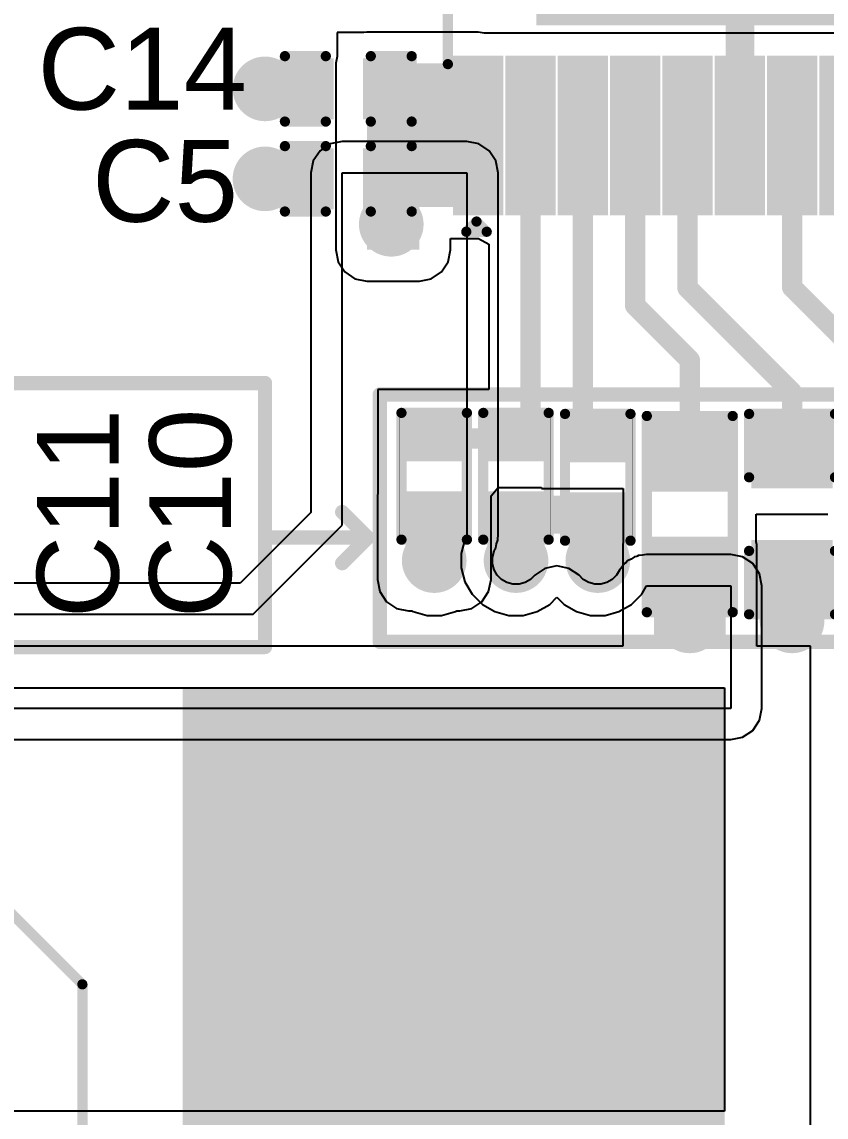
# Model space of a CAD drawing. Header units: millimetres. Extents: x -1.53 to 7.44, y -0.61 to 4.57.
# Drawn here: x -0.466 to -0.072, y 2.585 to 3.121 of the extents above; entities that cross this region are included whole.
import ezdxf

# ---------------------------------------------------------------- set-up
doc = ezdxf.new("R2010")
doc.units = ezdxf.units.MM
doc.header["$MEASUREMENT"] = 0
for name, color, linetype in [('BottomLayer', 5, 'Continuous'), ('BottomSolder', 6, 'Continuous'), ('TopLayer', 1, 'Continuous'), ('TopOverlay', 2, 'Continuous'), ('TopPaste', 8, 'Continuous'), ('TopSolder', 216, 'Continuous'), ('ViaHoleLayer', 16, 'Continuous')]:
    doc.layers.add(name, color=color, linetype=linetype)
doc.styles.add('Arial', font='', dxfattribs={"height": 0.2})
doc.styles.get('Arial').set_extended_font_data('Arial')

# ---------------------------------------------------------------- blocks, each defined once
blk = doc.blocks.new('20_HTSSOP_85')
at = {"layer": 'TopLayer'}
for points in [[(-0.15197, 0.12343), (-0.08189, 0.12343), (-0.08189, 0.10689), (-0.15197, 0.10689)], [(0.08189, 0.12343), (0.15197, 0.12343), (0.15197, 0.10689), (0.08189, 0.10689)], [(-0.15197, 0.09783), (-0.08189, 0.09783), (-0.08189, 0.0813), (-0.15197, 0.0813)], [(0.08189, 0.09783), (0.15197, 0.09783), (0.15197, 0.0813), (0.08189, 0.0813)], [(-0.05906, 0.08268), (0.05906, 0.08268), (0.05906, -0.08268), (-0.05906, -0.08268)], [(-0.15197, 0.07224), (-0.08189, 0.07224), (-0.08189, 0.05571), (-0.15197, 0.05571)], [(0.08189, 0.07224), (0.15197, 0.07224), (0.15197, 0.05571), (0.08189, 0.05571)], [(-0.15197, 0.04665), (-0.08189, 0.04665), (-0.08189, 0.03012), (-0.15197, 0.03012)], [(0.08189, 0.04665), (0.15197, 0.04665), (0.15197, 0.03012), (0.08189, 0.03012)], [(-0.15197, 0.02106), (-0.08189, 0.02106), (-0.08189, 0.00453), (-0.15197, 0.00453)], [(0.08189, 0.02106), (0.15197, 0.02106), (0.15197, 0.00453), (0.08189, 0.00453)], [(-0.15197, -0.00453), (-0.08189, -0.00453), (-0.08189, -0.02106), (-0.15197, -0.02106)], [(0.08189, -0.00453), (0.15197, -0.00453), (0.15197, -0.02106), (0.08189, -0.02106)], [(-0.15197, -0.03012), (-0.08189, -0.03012), (-0.08189, -0.04665), (-0.15197, -0.04665)], [(0.08189, -0.03012), (0.15197, -0.03012), (0.15197, -0.04665), (0.08189, -0.04665)], [(-0.15197, -0.05571), (-0.08189, -0.05571), (-0.08189, -0.07224), (-0.15197, -0.07224)], [(0.08189, -0.05571), (0.15197, -0.05571), (0.15197, -0.07224), (0.08189, -0.07224)], [(-0.15197, -0.0813), (-0.08189, -0.0813), (-0.08189, -0.09783), (-0.15197, -0.09783)], [(0.08189, -0.0813), (0.15197, -0.0813), (0.15197, -0.09783), (0.08189, -0.09783)], [(-0.15197, -0.10689), (-0.08189, -0.10689), (-0.08189, -0.12343), (-0.15197, -0.12343)], [(0.08189, -0.10689), (0.15197, -0.10689), (0.15197, -0.12343), (0.08189, -0.12343)]]:
    blk.add_hatch(color=1, dxfattribs=at).paths.add_polyline_path(points)
at = {"layer": 'TopPaste'}
for points in [[(-0.15197, 0.12343), (-0.08189, 0.12343), (-0.08189, 0.10689), (-0.15197, 0.10689)], [(0.08189, 0.12343), (0.15197, 0.12343), (0.15197, 0.10689), (0.08189, 0.10689)], [(-0.15197, 0.09783), (-0.08189, 0.09783), (-0.08189, 0.0813), (-0.15197, 0.0813)], [(0.08189, 0.09783), (0.15197, 0.09783), (0.15197, 0.0813), (0.08189, 0.0813)], [(-0.05906, 0.08268), (0.05906, 0.08268), (0.05906, -0.08268), (-0.05906, -0.08268)], [(-0.15197, 0.07224), (-0.08189, 0.07224), (-0.08189, 0.05571), (-0.15197, 0.05571)], [(0.08189, 0.07224), (0.15197, 0.07224), (0.15197, 0.05571), (0.08189, 0.05571)], [(-0.15197, 0.04665), (-0.08189, 0.04665), (-0.08189, 0.03012), (-0.15197, 0.03012)], [(0.08189, 0.04665), (0.15197, 0.04665), (0.15197, 0.03012), (0.08189, 0.03012)], [(-0.15197, 0.02106), (-0.08189, 0.02106), (-0.08189, 0.00453), (-0.15197, 0.00453)], [(0.08189, 0.02106), (0.15197, 0.02106), (0.15197, 0.00453), (0.08189, 0.00453)], [(-0.15197, -0.00453), (-0.08189, -0.00453), (-0.08189, -0.02106), (-0.15197, -0.02106)], [(0.08189, -0.00453), (0.15197, -0.00453), (0.15197, -0.02106), (0.08189, -0.02106)], [(-0.15197, -0.03012), (-0.08189, -0.03012), (-0.08189, -0.04665), (-0.15197, -0.04665)], [(0.08189, -0.03012), (0.15197, -0.03012), (0.15197, -0.04665), (0.08189, -0.04665)], [(-0.15197, -0.05571), (-0.08189, -0.05571), (-0.08189, -0.07224), (-0.15197, -0.07224)], [(0.08189, -0.05571), (0.15197, -0.05571), (0.15197, -0.07224), (0.08189, -0.07224)], [(-0.15197, -0.0813), (-0.08189, -0.0813), (-0.08189, -0.09783), (-0.15197, -0.09783)], [(0.08189, -0.0813), (0.15197, -0.0813), (0.15197, -0.09783), (0.08189, -0.09783)], [(-0.15197, -0.10689), (-0.08189, -0.10689), (-0.08189, -0.12343), (-0.15197, -0.12343)], [(0.08189, -0.10689), (0.15197, -0.10689), (0.15197, -0.12343), (0.08189, -0.12343)]]:
    blk.add_hatch(color=8, dxfattribs=at).paths.add_polyline_path(points)
at = {"layer": 'TopSolder'}
for points in [[(-0.15597, 0.12743), (-0.07789, 0.12743), (-0.07789, 0.10289), (-0.15597, 0.10289)], [(0.07789, 0.12743), (0.15597, 0.12743), (0.15597, 0.10289), (0.07789, 0.10289)], [(-0.15597, 0.10183), (-0.07789, 0.10183), (-0.07789, 0.0773), (-0.15597, 0.0773)], [(0.07789, 0.10183), (0.15597, 0.10183), (0.15597, 0.0773), (0.07789, 0.0773)], [(-0.06306, 0.08668), (0.06306, 0.08668), (0.06306, -0.08668), (-0.06306, -0.08668)], [(-0.15597, 0.07624), (-0.07789, 0.07624), (-0.07789, 0.05171), (-0.15597, 0.05171)], [(0.07789, 0.07624), (0.15597, 0.07624), (0.15597, 0.05171), (0.07789, 0.05171)], [(-0.15597, 0.05065), (-0.07789, 0.05065), (-0.07789, 0.02612), (-0.15597, 0.02612)], [(0.07789, 0.05065), (0.15597, 0.05065), (0.15597, 0.02612), (0.07789, 0.02612)], [(-0.15597, 0.02506), (-0.07789, 0.02506), (-0.07789, 0.00053), (-0.15597, 0.00053)], [(0.07789, 0.02506), (0.15597, 0.02506), (0.15597, 0.00053), (0.07789, 0.00053)], [(-0.15597, -0.00053), (-0.07789, -0.00053), (-0.07789, -0.02506), (-0.15597, -0.02506)], [(0.07789, -0.00053), (0.15597, -0.00053), (0.15597, -0.02506), (0.07789, -0.02506)], [(-0.15597, -0.02612), (-0.07789, -0.02612), (-0.07789, -0.05065), (-0.15597, -0.05065)], [(0.07789, -0.02612), (0.15597, -0.02612), (0.15597, -0.05065), (0.07789, -0.05065)], [(-0.15597, -0.05171), (-0.07789, -0.05171), (-0.07789, -0.07624), (-0.15597, -0.07624)], [(0.07789, -0.05171), (0.15597, -0.05171), (0.15597, -0.07624), (0.07789, -0.07624)], [(-0.15597, -0.0773), (-0.07789, -0.0773), (-0.07789, -0.10183), (-0.15597, -0.10183)], [(0.07789, -0.0773), (0.15597, -0.0773), (0.15597, -0.10183), (0.07789, -0.10183)], [(-0.15597, -0.10289), (-0.07789, -0.10289), (-0.07789, -0.12743), (-0.15597, -0.12743)], [(0.07789, -0.10289), (0.15597, -0.10289), (0.15597, -0.12743), (0.07789, -0.12743)]]:
    blk.add_hatch(color=216, dxfattribs=at).paths.add_polyline_path(points)
at = {"layer": 'TopOverlay', "const_width": 0.005}
for points in [[(-0.082, 0.13), (0.077, 0.13)], [(-0.164, 0.121), (-0.159, 0.116)], [(-0.164, 0.121), (-0.164, 0.111)], [(-0.159, 0.116), (-0.164, 0.111)], [(-0.082, -0.13), (0.077, -0.13)]]:
    blk.add_lwpolyline(points, dxfattribs=at)
at = {"layer": 'TopOverlay', "const_width": 0.0025}
for points in [[(-0.08325, 0.13, 1), (-0.08075, 0.13, 1)], [(0.07575, 0.13, 1), (0.07825, 0.13, 1)], [(-0.16525, 0.121, 1), (-0.16275, 0.121, 1)], [(-0.16525, 0.121, 1), (-0.16275, 0.121, 1)], [(-0.16025, 0.116, 1), (-0.15775, 0.116, 1)], [(-0.16025, 0.116, 1), (-0.15775, 0.116, 1)], [(-0.16525, 0.111, 1), (-0.16275, 0.111, 1)], [(-0.16525, 0.111, 1), (-0.16275, 0.111, 1)], [(-0.08325, -0.13, 1), (-0.08075, -0.13, 1)], [(0.07575, -0.13, 1), (0.07825, -0.13, 1)]]:
    blk.add_lwpolyline(points, format="xyb", close=True, dxfattribs=at)
blk = doc.blocks.new('R___0402_125')
at = {"layer": 'TopLayer'}
for points in [[(-0.0275, -0.0125), (-0.0275, 0.0125), (-0.0095, 0.0125), (-0.0095, -0.0125)], [(0.0095, -0.0125), (0.0095, 0.0125), (0.0275, 0.0125), (0.0275, -0.0125)]]:
    blk.add_hatch(color=1, dxfattribs=at).paths.add_polyline_path(points)
at = {"layer": 'TopPaste'}
for points in [[(-0.0275, -0.0125), (-0.0275, 0.0125), (-0.0095, 0.0125), (-0.0095, -0.0125)], [(0.0095, -0.0125), (0.0095, 0.0125), (0.0275, 0.0125), (0.0275, -0.0125)]]:
    blk.add_hatch(color=8, dxfattribs=at).paths.add_polyline_path(points)
at = {"layer": 'TopSolder'}
for points in [[(-0.02967, -0.01467), (-0.02967, 0.01467), (-0.00733, 0.01467), (-0.00733, -0.01467)], [(0.00733, -0.01467), (0.00733, 0.01467), (0.02967, 0.01467), (0.02967, -0.01467)]]:
    blk.add_hatch(color=216, dxfattribs=at).paths.add_polyline_path(points)
at = {"layer": 'TopOverlay'}
for points, const_width in [([(-0.031, 0.016), (0.031, 0.016)], 0.005), ([(-0.031, 0.016), (-0.031, -0.016)], 0.005), ([(0.031, 0.016), (0.031, -0.016)], 0.005), ([(-0.031, -0.016), (0.031, -0.016)], 0.005), ([(-0.032, -0.017), (0.032, -0.017)], 0.000127)]:
    blk.add_lwpolyline(points, dxfattribs=dict(at, const_width=const_width))
for points, const_width in [([(-0.03225, 0.016, 1), (-0.02975, 0.016, 1)], 0.0025), ([(-0.03225, 0.016, 1), (-0.02975, 0.016, 1)], 0.0025), ([(0.02975, 0.016, 1), (0.03225, 0.016, 1)], 0.0025), ([(0.02975, 0.016, 1), (0.03225, 0.016, 1)], 0.0025), ([(-0.03225, -0.016, 1), (-0.02975, -0.016, 1)], 0.0025), ([(-0.03225, -0.016, 1), (-0.02975, -0.016, 1)], 0.0025), ([(0.02975, -0.016, 1), (0.03225, -0.016, 1)], 0.0025), ([(0.02975, -0.016, 1), (0.03225, -0.016, 1)], 0.0025), ([(-0.03203, -0.017, 1), (-0.03197, -0.017, 1)], 0.0000635), ([(0.03197, -0.017, 1), (0.03203, -0.017, 1)], 0.0000635)]:
    blk.add_lwpolyline(points, format="xyb", close=True, dxfattribs=dict(at, const_width=const_width))
blk = doc.blocks.new('R___0402_130')
at = {"layer": 'TopLayer'}
for points in [[(-0.0275, -0.0125), (-0.0275, 0.0125), (-0.0095, 0.0125), (-0.0095, -0.0125)], [(0.0095, -0.0125), (0.0095, 0.0125), (0.0275, 0.0125), (0.0275, -0.0125)]]:
    blk.add_hatch(color=1, dxfattribs=at).paths.add_polyline_path(points)
at = {"layer": 'TopPaste'}
for points in [[(-0.0275, -0.0125), (-0.0275, 0.0125), (-0.0095, 0.0125), (-0.0095, -0.0125)], [(0.0095, -0.0125), (0.0095, 0.0125), (0.0275, 0.0125), (0.0275, -0.0125)]]:
    blk.add_hatch(color=8, dxfattribs=at).paths.add_polyline_path(points)
at = {"layer": 'TopSolder'}
for points in [[(-0.02967, -0.01467), (-0.02967, 0.01467), (-0.00733, 0.01467), (-0.00733, -0.01467)], [(0.00733, -0.01467), (0.00733, 0.01467), (0.02967, 0.01467), (0.02967, -0.01467)]]:
    blk.add_hatch(color=216, dxfattribs=at).paths.add_polyline_path(points)
at = {"layer": 'TopOverlay'}
for points, const_width in [([(-0.031, 0.016), (0.031, 0.016)], 0.005), ([(-0.031, 0.016), (-0.031, -0.016)], 0.005), ([(0.031, 0.016), (0.031, -0.016)], 0.005), ([(-0.031, -0.016), (0.031, -0.016)], 0.005), ([(-0.032, -0.017), (0.032, -0.017)], 0.000127)]:
    blk.add_lwpolyline(points, dxfattribs=dict(at, const_width=const_width))
for points, const_width in [([(-0.03225, 0.016, 1), (-0.02975, 0.016, 1)], 0.0025), ([(-0.03225, 0.016, 1), (-0.02975, 0.016, 1)], 0.0025), ([(0.02975, 0.016, 1), (0.03225, 0.016, 1)], 0.0025), ([(0.02975, 0.016, 1), (0.03225, 0.016, 1)], 0.0025), ([(-0.03225, -0.016, 1), (-0.02975, -0.016, 1)], 0.0025), ([(-0.03225, -0.016, 1), (-0.02975, -0.016, 1)], 0.0025), ([(0.02975, -0.016, 1), (0.03225, -0.016, 1)], 0.0025), ([(0.02975, -0.016, 1), (0.03225, -0.016, 1)], 0.0025), ([(-0.03203, -0.017, 1), (-0.03197, -0.017, 1)], 0.0000635), ([(0.03197, -0.017, 1), (0.03203, -0.017, 1)], 0.0000635)]:
    blk.add_lwpolyline(points, format="xyb", close=True, dxfattribs=dict(at, const_width=const_width))
blk = doc.blocks.new('R___0603_131')
at = {"layer": 'TopLayer'}
for points in [[(-0.015, 0.0175), (-0.015, -0.0175), (-0.045, -0.0175), (-0.045, 0.0175)], [(0.045, 0.0175), (0.045, -0.0175), (0.015, -0.0175), (0.015, 0.0175)]]:
    blk.add_hatch(color=1, dxfattribs=at).paths.add_polyline_path(points)
at = {"layer": 'TopPaste'}
for points in [[(-0.015, 0.0175), (-0.015, -0.0175), (-0.045, -0.0175), (-0.045, 0.0175)], [(0.045, 0.0175), (0.045, -0.0175), (0.015, -0.0175), (0.015, 0.0175)]]:
    blk.add_hatch(color=8, dxfattribs=at).paths.add_polyline_path(points)
at = {"layer": 'TopSolder'}
for points in [[(-0.011, 0.0215), (-0.011, -0.0215), (-0.049, -0.0215), (-0.049, 0.0215)], [(0.049, 0.0215), (0.049, -0.0215), (0.011, -0.0215), (0.011, 0.0215)]]:
    blk.add_hatch(color=216, dxfattribs=at).paths.add_polyline_path(points)
at = {"layer": 'TopOverlay', "const_width": 0.005}
for points in [[(-0.048, -0.021), (-0.048, 0.021)], [(0.048, 0.021), (-0.048, 0.021)], [(0.048, -0.021), (0.048, 0.021)], [(0.048, -0.021), (-0.048, -0.021)]]:
    blk.add_lwpolyline(points, dxfattribs=at)
at = {"layer": 'TopOverlay', "const_width": 0.0025}
for points in [[(-0.04925, 0.021, 1), (-0.04675, 0.021, 1)], [(-0.04925, 0.021, 1), (-0.04675, 0.021, 1)], [(0.04675, 0.021, 1), (0.04925, 0.021, 1)], [(0.04675, 0.021, 1), (0.04925, 0.021, 1)], [(-0.04925, -0.021, 1), (-0.04675, -0.021, 1)], [(-0.04925, -0.021, 1), (-0.04675, -0.021, 1)], [(0.04675, -0.021, 1), (0.04925, -0.021, 1)], [(0.04675, -0.021, 1), (0.04925, -0.021, 1)]]:
    blk.add_lwpolyline(points, format="xyb", close=True, dxfattribs=at)
blk = doc.blocks.new('R___0402_132')
at = {"layer": 'TopLayer'}
for points in [[(-0.0275, -0.0125), (-0.0275, 0.0125), (-0.0095, 0.0125), (-0.0095, -0.0125)], [(0.0095, -0.0125), (0.0095, 0.0125), (0.0275, 0.0125), (0.0275, -0.0125)]]:
    blk.add_hatch(color=1, dxfattribs=at).paths.add_polyline_path(points)
at = {"layer": 'TopPaste'}
for points in [[(-0.0275, -0.0125), (-0.0275, 0.0125), (-0.0095, 0.0125), (-0.0095, -0.0125)], [(0.0095, -0.0125), (0.0095, 0.0125), (0.0275, 0.0125), (0.0275, -0.0125)]]:
    blk.add_hatch(color=8, dxfattribs=at).paths.add_polyline_path(points)
at = {"layer": 'TopSolder'}
for points in [[(-0.02967, -0.01467), (-0.02967, 0.01467), (-0.00733, 0.01467), (-0.00733, -0.01467)], [(0.00733, -0.01467), (0.00733, 0.01467), (0.02967, 0.01467), (0.02967, -0.01467)]]:
    blk.add_hatch(color=216, dxfattribs=at).paths.add_polyline_path(points)
at = {"layer": 'TopOverlay'}
for points, const_width in [([(-0.031, -0.016), (-0.031, 0.016)], 0.005), ([(0.031, 0.016), (-0.031, 0.016)], 0.005), ([(0.031, -0.016), (0.031, 0.016)], 0.005), ([(0.031, -0.016), (-0.031, -0.016)], 0.005), ([(0.032, -0.017), (-0.032, -0.017)], 0.000127)]:
    blk.add_lwpolyline(points, dxfattribs=dict(at, const_width=const_width))
for points, const_width in [([(-0.03225, 0.016, 1), (-0.02975, 0.016, 1)], 0.0025), ([(-0.03225, 0.016, 1), (-0.02975, 0.016, 1)], 0.0025), ([(0.02975, 0.016, 1), (0.03225, 0.016, 1)], 0.0025), ([(0.02975, 0.016, 1), (0.03225, 0.016, 1)], 0.0025), ([(-0.03225, -0.016, 1), (-0.02975, -0.016, 1)], 0.0025), ([(-0.03225, -0.016, 1), (-0.02975, -0.016, 1)], 0.0025), ([(0.02975, -0.016, 1), (0.03225, -0.016, 1)], 0.0025), ([(0.02975, -0.016, 1), (0.03225, -0.016, 1)], 0.0025), ([(-0.03203, -0.017, 1), (-0.03197, -0.017, 1)], 0.0000635), ([(0.03197, -0.017, 1), (0.03203, -0.017, 1)], 0.0000635)]:
    blk.add_lwpolyline(points, format="xyb", close=True, dxfattribs=dict(at, const_width=const_width))
blk = doc.blocks.new('C___0402_218')
at = {"layer": 'TopLayer'}
for points in [[(-0.0275, -0.0125), (-0.0275, 0.0125), (-0.0095, 0.0125), (-0.0095, -0.0125)], [(0.0095, -0.0125), (0.0095, 0.0125), (0.0275, 0.0125), (0.0275, -0.0125)]]:
    blk.add_hatch(color=1, dxfattribs=at).paths.add_polyline_path(points)
at = {"layer": 'TopPaste'}
for points in [[(-0.0275, -0.0125), (-0.0275, 0.0125), (-0.0095, 0.0125), (-0.0095, -0.0125)], [(0.0095, -0.0125), (0.0095, 0.0125), (0.0275, 0.0125), (0.0275, -0.0125)]]:
    blk.add_hatch(color=8, dxfattribs=at).paths.add_polyline_path(points)
at = {"layer": 'TopSolder'}
for points in [[(-0.02986, -0.01486), (-0.02986, 0.01486), (-0.00714, 0.01486), (-0.00714, -0.01486)], [(0.00714, -0.01486), (0.00714, 0.01486), (0.02986, 0.01486), (0.02986, -0.01486)]]:
    blk.add_hatch(color=216, dxfattribs=at).paths.add_polyline_path(points)
at = {"layer": 'TopOverlay', "const_width": 0.005}
for points in [[(-0.031, -0.016), (-0.031, 0.016)], [(-0.031, 0.016), (-0.011, 0.016)], [(0.011, 0.016), (0.031, 0.016)], [(0.031, -0.016), (0.031, 0.016)], [(-0.031, -0.016), (-0.011, -0.016)], [(0.011, -0.016), (0.031, -0.016)]]:
    blk.add_lwpolyline(points, dxfattribs=at)
at = {"layer": 'TopOverlay', "const_width": 0.0025}
for points in [[(-0.03225, 0.016, 1), (-0.02975, 0.016, 1)], [(-0.03225, 0.016, 1), (-0.02975, 0.016, 1)], [(-0.01225, 0.016, 1), (-0.00975, 0.016, 1)], [(0.00975, 0.016, 1), (0.01225, 0.016, 1)], [(0.02975, 0.016, 1), (0.03225, 0.016, 1)], [(0.02975, 0.016, 1), (0.03225, 0.016, 1)], [(-0.03225, -0.016, 1), (-0.02975, -0.016, 1)], [(-0.03225, -0.016, 1), (-0.02975, -0.016, 1)], [(-0.01225, -0.016, 1), (-0.00975, -0.016, 1)], [(0.00975, -0.016, 1), (0.01225, -0.016, 1)], [(0.02975, -0.016, 1), (0.03225, -0.016, 1)], [(0.02975, -0.016, 1), (0.03225, -0.016, 1)]]:
    blk.add_lwpolyline(points, format="xyb", close=True, dxfattribs=at)
blk = doc.blocks.new('C___0603_221')
at = {"layer": 'TopLayer'}
for points in [[(-0.015, 0.0175), (-0.015, -0.0175), (-0.045, -0.0175), (-0.045, 0.0175)], [(0.045, 0.0175), (0.045, -0.0175), (0.015, -0.0175), (0.015, 0.0175)]]:
    blk.add_hatch(color=1, dxfattribs=at).paths.add_polyline_path(points)
at = {"layer": 'TopPaste'}
for points in [[(-0.015, 0.0175), (-0.015, -0.0175), (-0.045, -0.0175), (-0.045, 0.0175)], [(0.045, 0.0175), (0.045, -0.0175), (0.015, -0.0175), (0.015, 0.0175)]]:
    blk.add_hatch(color=8, dxfattribs=at).paths.add_polyline_path(points)
at = {"layer": 'TopSolder'}
for points in [[(-0.01264, 0.01986), (-0.01264, -0.01986), (-0.04736, -0.01986), (-0.04736, 0.01986)], [(0.04736, 0.01986), (0.04736, -0.01986), (0.01264, -0.01986), (0.01264, 0.01986)]]:
    blk.add_hatch(color=216, dxfattribs=at).paths.add_polyline_path(points)
at = {"layer": 'TopOverlay', "const_width": 0.005}
for points in [[(-0.049, 0.021), (-0.049, -0.021)], [(-0.049, 0.021), (-0.018, 0.021)], [(0.018, 0.021), (0.049, 0.021)], [(0.049, 0.021), (0.049, -0.021)], [(-0.049, -0.021), (-0.018, -0.021)], [(0.018, -0.021), (0.049, -0.021)]]:
    blk.add_lwpolyline(points, dxfattribs=at)
at = {"layer": 'TopOverlay', "const_width": 0.0025}
for points in [[(-0.05025, 0.021, 1), (-0.04775, 0.021, 1)], [(-0.05025, 0.021, 1), (-0.04775, 0.021, 1)], [(-0.01925, 0.021, 1), (-0.01675, 0.021, 1)], [(0.01675, 0.021, 1), (0.01925, 0.021, 1)], [(0.04775, 0.021, 1), (0.05025, 0.021, 1)], [(0.04775, 0.021, 1), (0.05025, 0.021, 1)], [(-0.05025, -0.021, 1), (-0.04775, -0.021, 1)], [(-0.05025, -0.021, 1), (-0.04775, -0.021, 1)], [(-0.01925, -0.021, 1), (-0.01675, -0.021, 1)], [(0.01675, -0.021, 1), (0.01925, -0.021, 1)], [(0.04775, -0.021, 1), (0.05025, -0.021, 1)], [(0.04775, -0.021, 1), (0.05025, -0.021, 1)]]:
    blk.add_lwpolyline(points, format="xyb", close=True, dxfattribs=at)
blk = doc.blocks.new('C___0402_227')
at = {"layer": 'TopLayer'}
for points in [[(-0.0275, -0.0125), (-0.0275, 0.0125), (-0.0095, 0.0125), (-0.0095, -0.0125)], [(0.0095, -0.0125), (0.0095, 0.0125), (0.0275, 0.0125), (0.0275, -0.0125)]]:
    blk.add_hatch(color=1, dxfattribs=at).paths.add_polyline_path(points)
at = {"layer": 'TopPaste'}
for points in [[(-0.0275, -0.0125), (-0.0275, 0.0125), (-0.0095, 0.0125), (-0.0095, -0.0125)], [(0.0095, -0.0125), (0.0095, 0.0125), (0.0275, 0.0125), (0.0275, -0.0125)]]:
    blk.add_hatch(color=8, dxfattribs=at).paths.add_polyline_path(points)
at = {"layer": 'TopSolder'}
for points in [[(-0.02986, -0.01486), (-0.02986, 0.01486), (-0.00714, 0.01486), (-0.00714, -0.01486)], [(0.00714, -0.01486), (0.00714, 0.01486), (0.02986, 0.01486), (0.02986, -0.01486)]]:
    blk.add_hatch(color=216, dxfattribs=at).paths.add_polyline_path(points)
at = {"layer": 'TopOverlay', "const_width": 0.005}
for points in [[(-0.031, -0.016), (-0.031, 0.016)], [(-0.031, 0.016), (-0.011, 0.016)], [(0.011, 0.016), (0.031, 0.016)], [(0.031, -0.016), (0.031, 0.016)], [(-0.031, -0.016), (-0.011, -0.016)], [(0.011, -0.016), (0.031, -0.016)]]:
    blk.add_lwpolyline(points, dxfattribs=at)
at = {"layer": 'TopOverlay', "const_width": 0.0025}
for points in [[(-0.03225, 0.016, 1), (-0.02975, 0.016, 1)], [(-0.03225, 0.016, 1), (-0.02975, 0.016, 1)], [(-0.01225, 0.016, 1), (-0.00975, 0.016, 1)], [(0.00975, 0.016, 1), (0.01225, 0.016, 1)], [(0.02975, 0.016, 1), (0.03225, 0.016, 1)], [(0.02975, 0.016, 1), (0.03225, 0.016, 1)], [(-0.03225, -0.016, 1), (-0.02975, -0.016, 1)], [(-0.03225, -0.016, 1), (-0.02975, -0.016, 1)], [(-0.01225, -0.016, 1), (-0.00975, -0.016, 1)], [(0.00975, -0.016, 1), (0.01225, -0.016, 1)], [(0.02975, -0.016, 1), (0.03225, -0.016, 1)], [(0.02975, -0.016, 1), (0.03225, -0.016, 1)]]:
    blk.add_lwpolyline(points, format="xyb", close=True, dxfattribs=at)
blk = doc.blocks.new('50SVPF10M_229')
at = {"layer": 'TopLayer'}
for points in [[(-0.17913, 0.0315), (-0.04134, 0.0315), (-0.04134, -0.0315), (-0.17913, -0.0315)], [(0.04134, 0.0315), (0.17913, 0.0315), (0.17913, -0.0315), (0.04134, -0.0315)]]:
    blk.add_hatch(color=1, dxfattribs=at).paths.add_polyline_path(points)
at = {"layer": 'TopPaste'}
for points in [[(-0.17913, 0.0315), (-0.04134, 0.0315), (-0.04134, -0.0315), (-0.17913, -0.0315)], [(0.04134, 0.0315), (0.17913, 0.0315), (0.17913, -0.0315), (0.04134, -0.0315)]]:
    blk.add_hatch(color=8, dxfattribs=at).paths.add_polyline_path(points)
at = {"layer": 'TopSolder'}
for points in [[(-0.18313, 0.0355), (-0.03734, 0.0355), (-0.03734, -0.0355), (-0.18313, -0.0355)], [(0.03734, 0.0355), (0.18313, 0.0355), (0.18313, -0.0355), (0.03734, -0.0355)]]:
    blk.add_hatch(color=216, dxfattribs=at).paths.add_polyline_path(points)
at = {"layer": 'TopOverlay', "const_width": 0.005}
for points in [[(-0.12992, 0.07677), (-0.07677, 0.12992)], [(0.12992, 0.12992), (-0.07677, 0.12992)], [(0.12992, 0.04528), (0.12992, 0.12992)], [(-0.12992, 0.04528), (-0.12992, 0.07677)], [(-0.14876, 0.04069), (-0.14876, 0.06169)], [(-0.13976, 0.05069), (-0.15776, 0.05069)], [(-0.12992, -0.07677), (-0.12992, -0.04528)], [(0.12992, -0.12992), (0.12992, -0.04528)], [(-0.07677, -0.12992), (-0.12992, -0.07677)], [(0.12992, -0.12992), (-0.07677, -0.12992)]]:
    blk.add_lwpolyline(points, dxfattribs=at)
at = {"layer": 'TopOverlay', "const_width": 0.0025}
for points in [[(-0.07802, 0.12992, 1), (-0.07552, 0.12992, 1)], [(-0.07802, 0.12992, 1), (-0.07552, 0.12992, 1)], [(0.12867, 0.12992, 1), (0.13117, 0.12992, 1)], [(0.12867, 0.12992, 1), (0.13117, 0.12992, 1)], [(-0.13117, 0.07677, 1), (-0.12867, 0.07677, 1)], [(-0.13117, 0.07677, 1), (-0.12867, 0.07677, 1)], [(-0.15001, 0.06169, 1), (-0.14751, 0.06169, 1)], [(-0.15901, 0.05069, 1), (-0.15651, 0.05069, 1)], [(-0.14101, 0.05069, 1), (-0.13851, 0.05069, 1)], [(-0.15001, 0.04069, 1), (-0.14751, 0.04069, 1)], [(-0.13117, 0.04528, 1), (-0.12867, 0.04528, 1)], [(0.12867, 0.04528, 1), (0.13117, 0.04528, 1)], [(-0.13117, -0.04528, 1), (-0.12867, -0.04528, 1)], [(0.12867, -0.04528, 1), (0.13117, -0.04528, 1)], [(-0.13117, -0.07677, 1), (-0.12867, -0.07677, 1)], [(-0.13117, -0.07677, 1), (-0.12867, -0.07677, 1)], [(-0.07802, -0.12992, 1), (-0.07552, -0.12992, 1)], [(-0.07802, -0.12992, 1), (-0.07552, -0.12992, 1)], [(0.12867, -0.12992, 1), (0.13117, -0.12992, 1)], [(0.12867, -0.12992, 1), (0.13117, -0.12992, 1)]]:
    blk.add_lwpolyline(points, format="xyb", close=True, dxfattribs=at)

msp = doc.modelspace()

# ---------------------------------------------------------------- hatches: boundary and pattern name
at = {"layer": 'BottomLayer'}
h = msp.add_hatch(color=5, dxfattribs=at)
edge = h.paths.add_edge_path()
edge.add_arc((-0.34674, 3.08799), 0.01181, 0, 360)
h = msp.add_hatch(color=5, dxfattribs=at)
edge = h.paths.add_edge_path()
edge.add_arc((-0.34674, 3.04399), 0.01181, 0, 360)
h = msp.add_hatch(color=5, dxfattribs=at)
edge = h.paths.add_edge_path()
edge.add_arc((-0.28499, 3.02176), 0.01181, 0, 360)
h = msp.add_hatch(color=5, dxfattribs=at)
edge = h.paths.add_edge_path()
edge.add_arc((-0.26398, 2.85727), 0.01181, 0, 360)
h = msp.add_hatch(color=5, dxfattribs=at)
edge = h.paths.add_edge_path()
edge.add_arc((-0.22398, 2.85727), 0.01181, 0, 360)
h = msp.add_hatch(color=5, dxfattribs=at)
edge = h.paths.add_edge_path()
edge.add_arc((-0.18398, 2.85727), 0.01181, 0, 360)
h = msp.add_hatch(color=5, dxfattribs=at)
edge = h.paths.add_edge_path()
edge.add_arc((-0.13899, 2.82778), 0.01181, 0, 360)
h = msp.add_hatch(color=5, dxfattribs=at)
edge = h.paths.add_edge_path()
edge.add_arc((-0.08898, 2.82778), 0.01181, 0, 360)
at = {"layer": 'BottomSolder'}
h = msp.add_hatch(color=6, dxfattribs=at)
edge = h.paths.add_edge_path()
edge.add_arc((-0.34674, 3.08799), 0.01581, 0, 360)
h = msp.add_hatch(color=6, dxfattribs=at)
edge = h.paths.add_edge_path()
edge.add_arc((-0.34674, 3.04399), 0.01581, 0, 360)
h = msp.add_hatch(color=6, dxfattribs=at)
edge = h.paths.add_edge_path()
edge.add_arc((-0.28499, 3.02176), 0.01581, 0, 360)
h = msp.add_hatch(color=6, dxfattribs=at)
edge = h.paths.add_edge_path()
edge.add_arc((-0.26398, 2.85727), 0.01581, 0, 360)
h = msp.add_hatch(color=6, dxfattribs=at)
edge = h.paths.add_edge_path()
edge.add_arc((-0.22398, 2.85727), 0.01581, 0, 360)
h = msp.add_hatch(color=6, dxfattribs=at)
edge = h.paths.add_edge_path()
edge.add_arc((-0.18398, 2.85727), 0.01581, 0, 360)
h = msp.add_hatch(color=6, dxfattribs=at)
edge = h.paths.add_edge_path()
edge.add_arc((-0.13899, 2.82778), 0.01581, 0, 360)
h = msp.add_hatch(color=6, dxfattribs=at)
edge = h.paths.add_edge_path()
edge.add_arc((-0.08898, 2.82778), 0.01581, 0, 360)
at = {"layer": 'TopLayer'}
for points in [[(-0.10742, 3.14522), (-0.12142, 3.14522), (-0.12142, 3.03014), (-0.10742, 3.03014)], [(-0.3245, 3.09988), (-0.34674, 3.09988), (-0.34674, 3.07614), (-0.3245, 3.07614)], [(-0.29688, 3.1005), (-0.29688, 3.00927), (-0.27126, 3.00927), (-0.27126, 3.1005)], [(-0.2965, 3.03014), (-0.24246, 3.03014), (-0.24246, 3.1005), (-0.2965, 3.1005)], [(-0.3245, 3.05588), (-0.34674, 3.05588), (-0.34674, 3.03214), (-0.3245, 3.03214)], [(-0.2765, 2.88901), (-0.2765, 2.84795), (-0.2515, 2.84795), (-0.2515, 2.88901)], [(-0.2365, 2.87051), (-0.1715, 2.87051), (-0.1715, 2.88901), (-0.2365, 2.88901)], [(-0.23588, 2.88001), (-0.23588, 2.85778), (-0.21213, 2.85778), (-0.21213, 2.88001)], [(-0.19588, 2.87951), (-0.19588, 2.85727), (-0.17213, 2.85727), (-0.17213, 2.87951)], [(-0.1565, 2.86501), (-0.1565, 2.8149), (-0.1215, 2.8149), (-0.1215, 2.86501)], [(-0.10088, 2.85001), (-0.10088, 2.82778), (-0.07713, 2.82778), (-0.07713, 2.85001)], [(-0.122, 2.235), (-0.122, 2.795), (-0.387, 2.795), (-0.387, 2.235)]]:
    msp.add_hatch(color=1, dxfattribs=at).paths.add_polyline_path(points)
h = msp.add_hatch(color=1, dxfattribs=at)
edge = h.paths.add_edge_path()
edge.add_arc((-0.34674, 3.08799), 0.01181, 0, 360)
h = msp.add_hatch(color=1, dxfattribs=at)
edge = h.paths.add_edge_path()
edge.add_arc((-0.34674, 3.04399), 0.01181, 0, 360)
h = msp.add_hatch(color=1, dxfattribs=at)
edge = h.paths.add_edge_path()
edge.add_arc((-0.28499, 3.02176), 0.01181, 0, 360)
h = msp.add_hatch(color=1, dxfattribs=at)
edge = h.paths.add_edge_path()
edge.add_arc((-0.26398, 2.85727), 0.01181, 0, 360)
h = msp.add_hatch(color=1, dxfattribs=at)
edge = h.paths.add_edge_path()
edge.add_arc((-0.22398, 2.85727), 0.01181, 0, 360)
h = msp.add_hatch(color=1, dxfattribs=at)
edge = h.paths.add_edge_path()
edge.add_arc((-0.18398, 2.85727), 0.01181, 0, 360)
h = msp.add_hatch(color=1, dxfattribs=at)
edge = h.paths.add_edge_path()
edge.add_arc((-0.13899, 2.82778), 0.01181, 0, 360)
h = msp.add_hatch(color=1, dxfattribs=at)
edge = h.paths.add_edge_path()
edge.add_arc((-0.08898, 2.82778), 0.01181, 0, 360)
at = {"layer": 'TopSolder'}
h = msp.add_hatch(color=216, dxfattribs=at)
edge = h.paths.add_edge_path()
edge.add_arc((-0.34674, 3.08799), 0.01581, 0, 360)
h = msp.add_hatch(color=216, dxfattribs=at)
edge = h.paths.add_edge_path()
edge.add_arc((-0.34674, 3.04399), 0.01581, 0, 360)
h = msp.add_hatch(color=216, dxfattribs=at)
edge = h.paths.add_edge_path()
edge.add_arc((-0.28499, 3.02176), 0.01581, 0, 360)
h = msp.add_hatch(color=216, dxfattribs=at)
edge = h.paths.add_edge_path()
edge.add_arc((-0.26398, 2.85727), 0.01581, 0, 360)
h = msp.add_hatch(color=216, dxfattribs=at)
edge = h.paths.add_edge_path()
edge.add_arc((-0.22398, 2.85727), 0.01581, 0, 360)
h = msp.add_hatch(color=216, dxfattribs=at)
edge = h.paths.add_edge_path()
edge.add_arc((-0.18398, 2.85727), 0.01581, 0, 360)
h = msp.add_hatch(color=216, dxfattribs=at)
edge = h.paths.add_edge_path()
edge.add_arc((-0.13899, 2.82778), 0.01581, 0, 360)
h = msp.add_hatch(color=216, dxfattribs=at)
edge = h.paths.add_edge_path()
edge.add_arc((-0.08898, 2.82778), 0.01581, 0, 360)
at = {"layer": 'ViaHoleLayer'}
h = msp.add_hatch(color=16, dxfattribs=at)
edge = h.paths.add_edge_path()
edge.add_arc((-0.34674, 3.08799), 0.00591, 0, 360)
h = msp.add_hatch(color=16, dxfattribs=at)
edge = h.paths.add_edge_path()
edge.add_arc((-0.34674, 3.04399), 0.00591, 0, 360)
h = msp.add_hatch(color=16, dxfattribs=at)
edge = h.paths.add_edge_path()
edge.add_arc((-0.28499, 3.02176), 0.00591, 0, 360)
h = msp.add_hatch(color=16, dxfattribs=at)
edge = h.paths.add_edge_path()
edge.add_arc((-0.26398, 2.85727), 0.00591, 0, 360)
h = msp.add_hatch(color=16, dxfattribs=at)
edge = h.paths.add_edge_path()
edge.add_arc((-0.22398, 2.85727), 0.00591, 0, 360)
h = msp.add_hatch(color=16, dxfattribs=at)
edge = h.paths.add_edge_path()
edge.add_arc((-0.18398, 2.85727), 0.00591, 0, 360)
h = msp.add_hatch(color=16, dxfattribs=at)
edge = h.paths.add_edge_path()
edge.add_arc((-0.13899, 2.82778), 0.00591, 0, 360)
h = msp.add_hatch(color=16, dxfattribs=at)
edge = h.paths.add_edge_path()
edge.add_arc((-0.08898, 2.82778), 0.00591, 0, 360)

# ---------------------------------------------------------------- linework, layer by layer
at = {"layer": 'BottomLayer'}
for p, q in [((-0.31484, 3.06104), (-0.3198, 3.05772)), ((-0.30899, 3.0622), (-0.31484, 3.06104)), ((-0.248, 3.0622), (-0.30899, 3.0622)), ((-0.24214, 3.06104), (-0.248, 3.0622)), ((-0.23718, 3.05772), (-0.24214, 3.06104)), ((-0.3198, 3.05772), (-0.32312, 3.05276)), ((-0.23387, 3.05276), (-0.23718, 3.05772)), ((-0.32312, 3.05276), (-0.32428, 3.04691)), ((-0.2327, 3.04691), (-0.23387, 3.05276)), ((-0.32428, 3.04691), (-0.32428, 2.88086)), ((-0.30899, 2.87452), (-0.30899, 3.04691)), ((-0.30899, 3.04691), (-0.248, 3.04691)), ((-0.248, 3.04691), (-0.248, 2.8693)), ((-0.2327, 2.8693), (-0.2327, 3.04691)), ((-0.32428, 2.88086), (-0.35885, 2.84629)), ((-0.35251, 2.831), (-0.30899, 2.87452)), ((-0.24897, 2.86762), (-0.2508, 2.8608)), ((-0.248, 2.8693), (-0.24897, 2.86762)), ((-0.23348, 2.86541), (-0.23283, 2.8673)), ((-0.2329, 2.86831), (-0.2327, 2.8693)), ((-0.23283, 2.8673), (-0.2329, 2.86831)), ((-0.2508, 2.8608), (-0.2508, 2.85374)), ((-0.2355, 2.85879), (-0.23466, 2.86192)), ((-0.23466, 2.86192), (-0.23443, 2.86261)), ((-0.23443, 2.86261), (-0.23387, 2.86345)), ((-0.23387, 2.86345), (-0.23348, 2.86541)), ((-0.2355, 2.85575), (-0.2355, 2.85879)), ((-0.23472, 2.85282), (-0.2355, 2.85575)), ((-0.17092, 2.85581), (-0.17204, 2.85415)), ((-0.17009, 2.85637), (-0.17092, 2.85581)), ((-0.16942, 2.85713), (-0.17009, 2.85637)), ((-0.16763, 2.85802), (-0.16942, 2.85713)), ((-0.16596, 2.85913), (-0.16763, 2.85802)), ((-0.16497, 2.85933), (-0.16596, 2.85913)), ((-0.16407, 2.85977), (-0.16497, 2.85933)), ((-0.16207, 2.8599), (-0.16407, 2.85977)), ((-0.16011, 2.86029), (-0.16207, 2.8599)), ((-0.119, 2.86029), (-0.16011, 2.86029)), ((-0.11315, 2.85913), (-0.119, 2.86029)), ((-0.10819, 2.85581), (-0.11315, 2.85913)), ((-0.10487, 2.85085), (-0.10819, 2.85581)), ((-0.2508, 2.85374), (-0.24897, 2.84692)), ((-0.2332, 2.8502), (-0.23472, 2.85282)), ((-0.23106, 2.84805), (-0.2332, 2.8502)), ((-0.2148, 2.85017), (-0.21691, 2.84805)), ((-0.20984, 2.85348), (-0.2148, 2.85017)), ((-0.20398, 2.85465), (-0.20984, 2.85348)), ((-0.19813, 2.85348), (-0.20398, 2.85465)), ((-0.19317, 2.85017), (-0.19813, 2.85348)), ((-0.19106, 2.84805), (-0.19317, 2.85017)), ((-0.17477, 2.8502), (-0.17691, 2.84805)), ((-0.17336, 2.85265), (-0.17477, 2.8502)), ((-0.17204, 2.85415), (-0.17336, 2.85265)), ((-0.10371, 2.845), (-0.10487, 2.85085)), ((-0.35885, 2.84629), (-1.063, 2.84629)), ((-0.24897, 2.84692), (-0.24544, 2.84081)), ((-0.22843, 2.84654), (-0.23106, 2.84805)), ((-0.2255, 2.84575), (-0.22843, 2.84654)), ((-0.22247, 2.84575), (-0.2255, 2.84575)), ((-0.21954, 2.84654), (-0.22247, 2.84575)), ((-0.21691, 2.84805), (-0.21954, 2.84654)), ((-0.18843, 2.84654), (-0.19106, 2.84805)), ((-0.1855, 2.84575), (-0.18843, 2.84654)), ((-0.18247, 2.84575), (-0.1855, 2.84575)), ((-0.17954, 2.84654), (-0.18247, 2.84575)), ((-0.17691, 2.84805), (-0.17954, 2.84654)), ((-0.16253, 2.84081), (-0.16011, 2.845)), ((-0.16011, 2.845), (-0.119, 2.845)), ((-0.119, 2.845), (-0.119, 2.785)), ((-0.10371, 2.785), (-0.10371, 2.845)), ((-0.24544, 2.84081), (-0.24045, 2.83582)), ((-0.20752, 2.83582), (-0.20398, 2.83935)), ((-0.20398, 2.83935), (-0.20045, 2.83582)), ((-0.16752, 2.83582), (-0.16253, 2.84081)), ((-0.24045, 2.83582), (-0.23433, 2.83229)), ((-0.21364, 2.83229), (-0.20752, 2.83582)), ((-0.20045, 2.83582), (-0.19433, 2.83229)), ((-0.17364, 2.83229), (-0.16752, 2.83582)), ((-1.063, 2.831), (-0.35251, 2.831)), ((-0.23433, 2.83229), (-0.22751, 2.83046)), ((-0.22751, 2.83046), (-0.22046, 2.83046)), ((-0.22046, 2.83046), (-0.21364, 2.83229)), ((-0.19433, 2.83229), (-0.18751, 2.83046)), ((-0.18751, 2.83046), (-0.18046, 2.83046)), ((-0.18046, 2.83046), (-0.17364, 2.83229)), ((-0.119, 2.785), (-1.063, 2.785)), ((-0.10487, 2.77915), (-0.10371, 2.785)), ((-0.10819, 2.77419), (-0.10487, 2.77915)), ((-1.063, 2.76971), (-0.119, 2.76971)), ((-0.119, 2.76971), (-0.11315, 2.77087)), ((-0.11315, 2.77087), (-0.10819, 2.77419))]:
    msp.add_line(p, q, dxfattribs=at)
at = {"layer": 'TopLayer'}
for p, q in [((-0.29836, 3.1155), (-0.3115, 3.1155)), ((-0.3115, 3.1155), (-0.3115, 3.10388)), ((-0.29688, 3.11579), (-0.29836, 3.1155)), ((-0.27126, 3.11579), (-0.29688, 3.11579)), ((-0.24246, 3.11579), (-0.27126, 3.11579)), ((-0.27126, 3.11579), (-0.27126, 3.11579)), ((-0.23957, 3.11522), (-0.24246, 3.11579)), ((-0.11683, 3.11522), (-0.23957, 3.11522)), ((-0.11218, 3.11522), (-0.11683, 3.11522)), ((-0.11683, 3.11522), (-0.11683, 3.11522)), ((0.01113, 3.11522), (-0.11218, 3.11522)), ((-0.11218, 3.11522), (-0.11218, 3.11522)), ((-0.3115, 3.10388), (-0.31217, 3.1005)), ((-0.31217, 3.1005), (-0.31217, 3.00927)), ((-0.25597, 3.00927), (-0.25597, 3.01485)), ((-0.25597, 3.01485), (-0.24246, 3.01485)), ((-0.24246, 3.01485), (-0.24226, 3.01489)), ((-0.24226, 3.01489), (-0.23726, 3.01207)), ((-0.23726, 3.01207), (-0.23726, 2.94101)), ((-0.31217, 3.00927), (-0.31101, 3.00342)), ((-0.25713, 3.00342), (-0.25597, 3.00927)), ((-0.31101, 3.00342), (-0.30769, 2.99846)), ((-0.26045, 2.99846), (-0.25713, 3.00342)), ((-0.30769, 2.99846), (-0.30273, 2.99514)), ((-0.30273, 2.99514), (-0.29688, 2.99398)), ((-0.27126, 2.99398), (-0.26541, 2.99514)), ((-0.26541, 2.99514), (-0.26045, 2.99846)), ((-0.29688, 2.99398), (-0.27126, 2.99398)), ((-0.23726, 2.94101), (-0.2915, 2.94101)), ((-0.2915, 2.94101), (-0.2915, 2.89049)), ((-0.2362, 2.88901), (-0.23263, 2.89301)), ((-0.23263, 2.89301), (-0.2115, 2.89301)), ((-0.2115, 2.89301), (-0.2115, 2.89251)), ((-0.2915, 2.89049), (-0.29179, 2.88901)), ((-0.29179, 2.88901), (-0.29179, 2.84795)), ((-0.2362, 2.84795), (-0.2362, 2.88901)), ((-0.2115, 2.89251), (-0.1715, 2.89251)), ((-0.1715, 2.89251), (-0.1715, 2.86649)), ((-0.1065, 2.86649), (-0.1065, 2.88001)), ((-0.1065, 2.88001), (-0.0715, 2.88001)), ((-0.1715, 2.86649), (-0.1718, 2.86501)), ((-0.10621, 2.86501), (-0.1065, 2.86649)), ((-0.1718, 2.86501), (-0.1718, 2.81543)), ((-0.10621, 2.81543), (-0.10621, 2.86501)), ((-0.29179, 2.84795), (-0.29063, 2.84209)), ((-0.23737, 2.84209), (-0.2362, 2.84795)), ((-0.29063, 2.84209), (-0.28731, 2.83713)), ((-0.24068, 2.83713), (-0.23737, 2.84209)), ((-0.28731, 2.83713), (-0.28235, 2.83382)), ((-0.28235, 2.83382), (-0.2765, 2.83265)), ((-0.2515, 2.83265), (-0.24564, 2.83382)), ((-0.24564, 2.83382), (-0.24068, 2.83713)), ((-0.2765, 2.83265), (-0.27497, 2.83265)), ((-0.27497, 2.83265), (-0.27433, 2.83229)), ((-0.27433, 2.83229), (-0.26751, 2.83046)), ((-0.26751, 2.83046), (-0.26046, 2.83046)), ((-0.26046, 2.83046), (-0.25364, 2.83229)), ((-0.25364, 2.83229), (-0.253, 2.83265)), ((-0.253, 2.83265), (-0.2515, 2.83265)), ((-0.1718, 2.81543), (-0.81287, 2.81543)), ((-0.08, 2.81543), (-0.10621, 2.81543)), ((-0.08, 2.481), (-0.08, 2.81543)), ((-0.847, 2.795), (-0.122, 2.795)), ((-0.122, 2.795), (-0.122, 2.588)), ((-0.122, 2.588), (-1.3, 2.588))]:
    msp.add_line(p, q, dxfattribs=at)
at = {"layer": 'TopLayer', "const_width": 0.01}
for points in [[(-0.1145, 3.06518), (-0.1145, 3.16931)], [(-0.21687, 2.92101), (-0.21687, 3.06518)], [(-0.19128, 2.92051), (-0.19128, 3.06518)], [(-0.16568, 2.98197), (-0.16568, 3.06518)], [(-0.14009, 2.9906), (-0.14009, 3.06518)], [(-0.08891, 2.99091), (-0.08891, 3.06518)], [(-0.14009, 2.9906), (-0.08891, 2.93942)], [(-0.08891, 2.99091), (-0.039, 2.941)], [(-0.16568, 2.98197), (-0.139, 2.95528)], [(-0.139, 2.91001), (-0.139, 2.95528)], [(-0.08891, 2.9101), (-0.08891, 2.93942)], [(-0.22087, 2.91701), (-0.21687, 2.92101)], [(-0.19128, 2.92051), (-0.18728, 2.91651)], [(-0.264, 2.91701), (-0.224, 2.91701)], [(-0.224, 2.91701), (-0.22087, 2.91701)], [(-0.18728, 2.91651), (-0.184, 2.91651)], [(-0.089, 2.91001), (-0.08891, 2.9101)]]:
    msp.add_lwpolyline(points, dxfattribs=at)
at = {"layer": 'TopLayer', "const_width": 0.005}
for points in [[(-0.21937, 3.06518, 1), (-0.21437, 3.06518, 1)], [(-0.19378, 3.06518, 1), (-0.18878, 3.06518, 1)], [(-0.16819, 3.06518, 1), (-0.16318, 3.06518, 1)], [(-0.14259, 3.06518, 1), (-0.13759, 3.06518, 1)], [(-0.117, 3.06518, 1), (-0.112, 3.06518, 1)], [(-0.09141, 3.06518, 1), (-0.08641, 3.06518, 1)], [(-0.14259, 2.9906, 1), (-0.13759, 2.9906, 1)], [(-0.14259, 2.9906, 1), (-0.13759, 2.9906, 1)], [(-0.09141, 2.99091, 1), (-0.08641, 2.99091, 1)], [(-0.09141, 2.99091, 1), (-0.08641, 2.99091, 1)], [(-0.16819, 2.98197, 1), (-0.16318, 2.98197, 1)], [(-0.16819, 2.98197, 1), (-0.16318, 2.98197, 1)], [(-0.1415, 2.95528, 1), (-0.1365, 2.95528, 1)], [(-0.1415, 2.95528, 1), (-0.1365, 2.95528, 1)], [(-0.09141, 2.93942, 1), (-0.08641, 2.93942, 1)], [(-0.09141, 2.93942, 1), (-0.08641, 2.93942, 1)], [(-0.21937, 2.92101, 1), (-0.21437, 2.92101, 1)], [(-0.21937, 2.92101, 1), (-0.21437, 2.92101, 1)], [(-0.19378, 2.92051, 1), (-0.18878, 2.92051, 1)], [(-0.19378, 2.92051, 1), (-0.18878, 2.92051, 1)], [(-0.2665, 2.91701, 1), (-0.2615, 2.91701, 1)], [(-0.2265, 2.91701, 1), (-0.2215, 2.91701, 1)], [(-0.2265, 2.91701, 1), (-0.2215, 2.91701, 1)], [(-0.22337, 2.91701, 1), (-0.21837, 2.91701, 1)], [(-0.22337, 2.91701, 1), (-0.21837, 2.91701, 1)], [(-0.18978, 2.91651, 1), (-0.18478, 2.91651, 1)], [(-0.18978, 2.91651, 1), (-0.18478, 2.91651, 1)], [(-0.1865, 2.91651, 1), (-0.1815, 2.91651, 1)], [(-0.1415, 2.91001, 1), (-0.1365, 2.91001, 1)], [(-0.0915, 2.91001, 1), (-0.0865, 2.91001, 1)], [(-0.09141, 2.9101, 1), (-0.08641, 2.9101, 1)], [(-0.09141, 2.9101, 1), (-0.08641, 2.9101, 1)]]:
    msp.add_lwpolyline(points, format="xyb", close=True, dxfattribs=at)
at = {"layer": 'TopOverlay', "const_width": 0.007}
for points in [[(-0.69356, 2.94411), (-0.34674, 2.94411)], [(-0.34674, 2.815), (-0.34674, 2.94411)], [(-0.29063, 2.93849), (-0.0065, 2.93849)], [(-0.29063, 2.81749), (-0.29063, 2.93849)], [(-0.30899, 2.88101), (-0.29701, 2.86903)], [(-0.34579, 2.86851), (-0.29649, 2.86851)], [(-0.30899, 2.85601), (-0.29649, 2.86851)], [(-0.69356, 2.815), (-0.34674, 2.815)], [(-0.29063, 2.81749), (-0.0065, 2.81749)]]:
    msp.add_lwpolyline(points, dxfattribs=at)
at = {"layer": 'TopOverlay', "const_width": 0.0035}
for points in [[(-0.34849, 2.94411, 1), (-0.34499, 2.94411, 1)], [(-0.34849, 2.94411, 1), (-0.34499, 2.94411, 1)], [(-0.29238, 2.93849, 1), (-0.28888, 2.93849, 1)], [(-0.29238, 2.93849, 1), (-0.28888, 2.93849, 1)], [(-0.31074, 2.88101, 1), (-0.30724, 2.88101, 1)], [(-0.34754, 2.86851, 1), (-0.34404, 2.86851, 1)], [(-0.29876, 2.86903, 1), (-0.29526, 2.86903, 1)], [(-0.29824, 2.86851, 1), (-0.29474, 2.86851, 1)], [(-0.29824, 2.86851, 1), (-0.29474, 2.86851, 1)], [(-0.31074, 2.85601, 1), (-0.30724, 2.85601, 1)], [(-0.34849, 2.815, 1), (-0.34499, 2.815, 1)], [(-0.34849, 2.815, 1), (-0.34499, 2.815, 1)], [(-0.29238, 2.81749, 1), (-0.28888, 2.81749, 1)], [(-0.29238, 2.81749, 1), (-0.28888, 2.81749, 1)]]:
    msp.add_lwpolyline(points, format="xyb", close=True, dxfattribs=at)

# ---------------------------------------------------------------- block references
for name, p, rotation in [('20_HTSSOP_85', (-0.1273, 3.18211), 90), ('R___0402_132', (-0.264, 2.89851), 270), ('R___0402_130', (-0.224, 2.89851), 90), ('R___0402_125', (-0.184, 2.89801), 90), ('R___0603_131', (-0.139, 2.88001), 270), ('C___0603_221', (-0.089, 2.88001), 90), ('50SVPF10M_229', (-0.56596, 2.57323), 270)]:
    msp.add_blockref(name, p, dxfattribs=dict(rotation=rotation))
for name, p in [('C___0402_218', (-0.306, 3.088)), ('C___0402_227', (-0.306, 3.044))]:
    msp.add_blockref(name, p)

# ---------------------------------------------------------------- texts
at = {"layer": 'TopOverlay', "style": 'Arial'}
for s, p in [('C14', (-0.45798, 3.07786)), ('C5', (-0.43132, 3.02301))]:
    msp.add_text(s, height=0.04, dxfattribs=at).set_placement(p)
for s, p in [('C11', (-0.41832, 2.82909)), ('C10', (-0.36332, 2.82909))]:
    msp.add_text(s, height=0.04, rotation=90, dxfattribs=at).set_placement(p)

doc.saveas('drawing.dxf')
